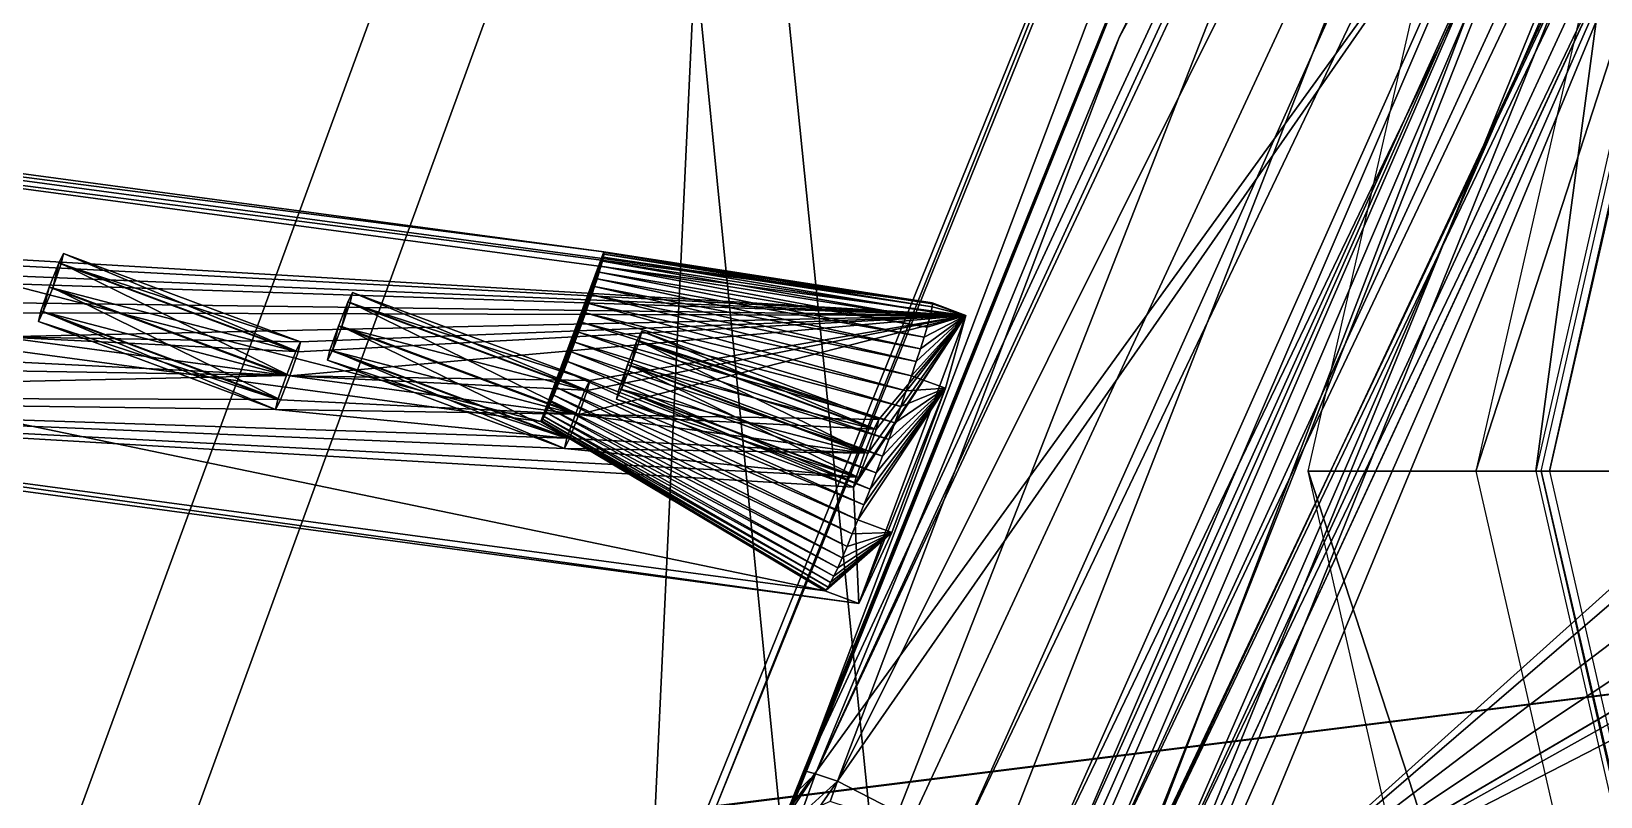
# Model space of a CAD drawing. Header units: millimetres. Extents: x -228 to 228, y -204 to 237.
# Drawn here: x -189.45 to -146.07, y -9 to 12.16 of the extents above; entities that cross this region are included whole.
import ezdxf

# ---------------------------------------------------------------- set-up
doc = ezdxf.new("R2010")
doc.units = ezdxf.units.MM
doc.header["$LTSCALE"] = 127.314815
for name, color, linetype in [('1230', 7, 'CONTINUOUS'), ('1397', 7, 'CONTINUOUS'), ('1398', 7, 'CONTINUOUS'), ('1437', 7, 'CONTINUOUS'), ('15', 7, 'CONTINUOUS'), ('1785', 7, 'CONTINUOUS'), ('1786', 7, 'CONTINUOUS'), ('1787', 7, 'CONTINUOUS'), ('1788', 7, 'CONTINUOUS'), ('1789', 7, 'CONTINUOUS'), ('18', 7, 'CONTINUOUS'), ('25', 7, 'CONTINUOUS'), ('331', 7, 'CONTINUOUS'), ('332', 7, 'CONTINUOUS'), ('360', 7, 'CONTINUOUS'), ('378', 7, 'CONTINUOUS'), ('436', 7, 'CONTINUOUS'), ('45', 7, 'CONTINUOUS'), ('52', 7, 'CONTINUOUS'), ('55', 7, 'CONTINUOUS'), ('6630', 7, 'CONTINUOUS'), ('6631', 7, 'CONTINUOUS'), ('6722', 7, 'CONTINUOUS'), ('6979', 7, 'CONTINUOUS'), ('6980', 7, 'CONTINUOUS'), ('6981', 7, 'CONTINUOUS'), ('6982', 7, 'CONTINUOUS'), ('6983', 7, 'CONTINUOUS'), ('6984', 7, 'CONTINUOUS'), ('6985', 7, 'CONTINUOUS'), ('6986', 7, 'CONTINUOUS'), ('6987', 7, 'CONTINUOUS'), ('6988', 7, 'CONTINUOUS'), ('6989', 7, 'CONTINUOUS'), ('6990', 7, 'CONTINUOUS'), ('6991', 7, 'CONTINUOUS'), ('7001', 7, 'CONTINUOUS'), ('7003', 7, 'CONTINUOUS'), ('7004', 7, 'CONTINUOUS'), ('7006', 7, 'CONTINUOUS')]:
    doc.layers.add(name, color=color, linetype=linetype)

msp = doc.modelspace()

# ---------------------------------------------------------------- linework, layer by layer
at = {"layer": '1230', "color": 5, "linetype": 'Continuous'}
for points in [[(-159.452, -12.478, 1025.142), (-146.627, 19.996, 1026.722), (-120.549, 69.599, 1026.788), (-159.452, -12.478, 1025.142)], [(-159.452, -12.478, 1025.142), (-120.549, 69.599, 1026.788), (-158.696, -12.728, 1024.603), (-159.452, -12.478, 1025.142)], [(-120.549, 69.599, 1026.788), (-119.461, 68.971, 1026.509), (-158.696, -12.728, 1024.603), (-120.549, 69.599, 1026.788)], [(-119.461, 68.971, 1026.509), (-144.801, 19.216, 1025.732), (-158.696, -12.728, 1024.603), (-119.461, 68.971, 1026.509)], [(-144.801, 19.216, 1025.732), (-157.798, -13.048, 1024.474), (-158.696, -12.728, 1024.603), (-144.801, 19.216, 1025.732)]]:
    msp.add_3dface(points, dxfattribs=at)
at = {"layer": '1397', "color": 5, "linetype": 'Continuous'}
for points in [[(-168.078, -8.29, 1027.757), (-160.292, 12.33, 1028.608), (-129.505, 74.77, 1029.13), (-168.078, -8.29, 1027.757)], [(-168.078, -8.29, 1027.757), (-129.505, 74.77, 1029.13), (-167.777, -8.367, 1027.135), (-168.078, -8.29, 1027.757)], [(-129.505, 74.77, 1029.13), (-128.922, 74.433, 1028.874), (-167.777, -8.367, 1027.135), (-129.505, 74.77, 1029.13)], [(-128.922, 74.433, 1028.874), (-159.38, 11.995, 1027.713), (-167.777, -8.367, 1027.135), (-128.922, 74.433, 1028.874)], [(-159.38, 11.995, 1027.713), (-167.169, -8.569, 1026.864), (-167.777, -8.367, 1027.135), (-159.38, 11.995, 1027.713)]]:
    msp.add_3dface(points, dxfattribs=at)
at = {"layer": '1398', "color": 5, "linetype": 'Continuous'}
for points in [[(-168.474, -9.419, 1027.704), (-168.278, -8.86, 1027.73), (-167.777, -8.367, 1027.135), (-168.474, -9.419, 1027.704)], [(-168.474, -9.419, 1027.704), (-167.777, -8.367, 1027.135), (-168.174, -9.495, 1027.083), (-168.474, -9.419, 1027.704)], [(-168.278, -8.86, 1027.73), (-168.078, -8.29, 1027.757), (-167.777, -8.367, 1027.135), (-168.278, -8.86, 1027.73)], [(-167.777, -8.367, 1027.135), (-167.169, -8.569, 1026.864), (-168.174, -9.495, 1027.083), (-167.777, -8.367, 1027.135)], [(-167.169, -8.569, 1026.864), (-167.37, -9.137, 1026.838), (-168.174, -9.495, 1027.083), (-167.169, -8.569, 1026.864)]]:
    msp.add_3dface(points, dxfattribs=at)
at = {"layer": '1437', "color": 5, "linetype": 'Continuous'}
for points in [[(-144.763, 20.147, 1029.44), (-158.102, -12.583, 1028.011), (-143.28, 19.492, 1028.89), (-144.763, 20.147, 1029.44)], [(-143.28, 19.492, 1028.89), (-158.102, -12.583, 1028.011), (-157.451, -12.811, 1027.672), (-143.28, 19.492, 1028.89)], [(-156.732, -13.077, 1027.604), (-143.28, 19.492, 1028.89), (-157.451, -12.811, 1027.672), (-156.732, -13.077, 1027.604)]]:
    msp.add_3dface(points, dxfattribs=at)
at = {"layer": '15', "color": 5, "linetype": 'Continuous'}
for points in [[(-170.748, -9.285, 1031.221), (-96.5, 0, 1037.893), (-153.046, 34.485, 1032.773), (-170.748, -9.285, 1031.221)], [(-96.5, 0, 1037.893), (-93.212, 24.976, 1037.893), (-153.046, 34.485, 1032.773), (-96.5, 0, 1037.893)], [(-170.748, -9.285, 1031.221), (-93.212, -24.976, 1037.893), (-96.5, 0, 1037.893), (-170.748, -9.285, 1031.221)]]:
    msp.add_3dface(points, dxfattribs=at)
at = {"layer": '1785', "color": 2, "linetype": 'Continuous'}
for points in [[(-149.517, 0, 26), (-129.289, 62.262, 26), (-134.711, 64.871, 26), (-149.517, 0, 26)], [(-143.5, 0, 26), (-129.289, 62.262, 26), (-149.517, 0, 26), (-143.5, 0, 26)], [(-143.5, 0, 26), (-149.517, 0, 26), (-134.711, -64.871, 26), (-143.5, 0, 26)]]:
    msp.add_3dface(points, dxfattribs=at)
at = {"layer": '1786', "color": 2, "linetype": 'Continuous'}
for points in [[(-154.156, 0, 25.156), (-138.889, 66.886, 25.156), (-147.855, 0, 18.855), (-154.156, 0, 25.156)], [(-147.855, 0, 18.855), (-138.889, 66.886, 25.156), (-133.212, 64.152, 18.855), (-147.855, 0, 18.855)]]:
    msp.add_3dface(points, dxfattribs=at)
at = {"layer": '1787', "color": 2, "linetype": 'Continuous'}
for points in [[(-138.889, -66.886, 25.156), (-154.156, 0, 25.156), (-133.212, -64.152, 18.855), (-138.889, -66.886, 25.156)], [(-154.156, 0, 25.156), (-147.855, 0, 18.855), (-133.212, -64.152, 18.855), (-154.156, 0, 25.156)]]:
    msp.add_3dface(points, dxfattribs=at)
at = {"layer": '1788', "color": 2, "linetype": 'Continuous'}
for points in [[(-147.478, 0, 14.121), (-147.709, 0, 18.527), (-133.081, 64.089, 18.527), (-147.478, 0, 14.121)], [(-147.478, 0, 14.121), (-133.081, 64.089, 18.527), (-132.873, 63.988, 14.121), (-147.478, 0, 14.121)]]:
    msp.add_3dface(points, dxfattribs=at)
at = {"layer": '1789', "color": 2, "linetype": 'Continuous'}
for points in [[(-147.709, 0, 18.527), (-147.478, 0, 14.121), (-132.873, -63.988, 14.121), (-147.709, 0, 18.527)], [(-133.081, -64.089, 18.527), (-147.709, 0, 18.527), (-132.873, -63.988, 14.121), (-133.081, -64.089, 18.527)]]:
    msp.add_3dface(points, dxfattribs=at)
at = {"layer": '18', "color": 5, "linetype": 'Continuous'}
for points in [[(-96.5, 0, 1035.889), (-170.52, -9.273, 1029.234), (-152.865, 34.39, 1030.783), (-96.5, 0, 1035.889)], [(-93.212, 24.976, 1035.889), (-96.5, 0, 1035.889), (-152.865, 34.39, 1030.783), (-93.212, 24.976, 1035.889)], [(-96.5, 0, 1035.889), (-93.212, -24.976, 1035.889), (-170.52, -9.273, 1029.234), (-96.5, 0, 1035.889)]]:
    msp.add_3dface(points, dxfattribs=at)
at = {"layer": '25', "color": 5, "linetype": 'Continuous'}
for points in [[(-170.748, -9.285, 1031.221), (-153.046, 34.485, 1032.773), (-170.52, -9.273, 1029.234), (-170.748, -9.285, 1031.221)], [(-170.52, -9.273, 1029.234), (-153.046, 34.485, 1032.773), (-152.865, 34.39, 1030.783), (-170.52, -9.273, 1029.234)]]:
    msp.add_3dface(points, dxfattribs=at)
at = {"layer": '331', "color": 5, "linetype": 'Continuous'}
for points in [[(-128.922, 74.433, 1028.874), (-126.476, 73.021, 1028.903), (-159.38, 11.995, 1027.713), (-128.922, 74.433, 1028.874)], [(-159.38, 11.995, 1027.713), (-126.476, 73.021, 1028.903), (-167.169, -8.569, 1026.864), (-159.38, 11.995, 1027.713)], [(-167.169, -8.569, 1026.864), (-126.476, 73.021, 1028.903), (-163.823, -10.296, 1026.662), (-167.169, -8.569, 1026.864)], [(-126.476, 73.021, 1028.903), (-124.565, 71.918, 1028.934), (-163.823, -10.296, 1026.662), (-126.476, 73.021, 1028.903)], [(-163.823, -10.296, 1026.662), (-124.565, 71.918, 1028.934), (-161.642, -11.401, 1026.38), (-163.823, -10.296, 1026.662)], [(-124.565, 71.918, 1028.934), (-122.24, 70.575, 1028.707), (-161.642, -11.401, 1026.38), (-124.565, 71.918, 1028.934)], [(-161.642, -11.401, 1026.38), (-122.24, 70.575, 1028.707), (-160.305, -12.063, 1025.877), (-161.642, -11.401, 1026.38)], [(-122.24, 70.575, 1028.707), (-121.292, 70.028, 1027.748), (-160.305, -12.063, 1025.877), (-122.24, 70.575, 1028.707)], [(-160.305, -12.063, 1025.877), (-121.292, 70.028, 1027.748), (-146.627, 19.996, 1026.722), (-160.305, -12.063, 1025.877)], [(-159.452, -12.478, 1025.142), (-160.305, -12.063, 1025.877), (-146.627, 19.996, 1026.722), (-159.452, -12.478, 1025.142)]]:
    msp.add_3dface(points, dxfattribs=at)
at = {"layer": '332', "color": 5, "linetype": 'Continuous'}
msp.add_3dface([(-167.169, -8.569, 1026.864), (-163.823, -10.296, 1026.662), (-167.37, -9.137, 1026.838), (-167.169, -8.569, 1026.864)], dxfattribs=at)
at = {"layer": '360', "color": 5, "linetype": 'Continuous'}
for points in [[(-147.435, 18.692, 1030.461), (-159.266, -12.211, 1028.73), (-120.796, 69.742, 1031.257), (-147.435, 18.692, 1030.461)], [(-120.796, 69.742, 1031.257), (-159.266, -12.211, 1028.73), (-120.194, 69.394, 1030.83), (-120.796, 69.742, 1031.257)], [(-159.266, -12.211, 1028.73), (-158.102, -12.583, 1028.011), (-120.194, 69.394, 1030.83), (-159.266, -12.211, 1028.73)], [(-120.194, 69.394, 1030.83), (-158.102, -12.583, 1028.011), (-144.763, 20.147, 1029.44), (-120.194, 69.394, 1030.83)], [(-160.634, -11.718, 1029.225), (-159.266, -12.211, 1028.73), (-147.435, 18.692, 1030.461), (-160.634, -11.718, 1029.225)]]:
    msp.add_3dface(points, dxfattribs=at)
at = {"layer": '378', "color": 5, "linetype": 'Continuous'}
for points in [[(-156.732, -13.077, 1027.604), (-133.127, 8.141, 1029.938), (-143.28, 19.492, 1028.89), (-156.732, -13.077, 1027.604)], [(-135.065, 5.569, 1029.776), (-133.127, 8.141, 1029.938), (-156.732, -13.077, 1027.604), (-135.065, 5.569, 1029.776)], [(-136.223, 2.52, 1029.678), (-135.065, 5.569, 1029.776), (-156.732, -13.077, 1027.604), (-136.223, 2.52, 1029.678)], [(-135.846, 0.836, 1029.715), (-136.223, 2.52, 1029.678), (-156.732, -13.077, 1027.604), (-135.846, 0.836, 1029.715)], [(-134.298, 0.071, 1029.855), (-135.846, 0.836, 1029.715), (-156.732, -13.077, 1027.604), (-134.298, 0.071, 1029.855)], [(-135.833, -0.819, 1029.716), (-134.298, 0.071, 1029.855), (-156.732, -13.077, 1027.604), (-135.833, -0.819, 1029.716)], [(-136.218, -1.611, 1029.68), (-135.833, -0.819, 1029.716), (-156.732, -13.077, 1027.604), (-136.218, -1.611, 1029.68)], [(-136.223, -2.52, 1029.678), (-136.218, -1.611, 1029.68), (-156.732, -13.077, 1027.604), (-136.223, -2.52, 1029.678)], [(-133.154, -8.114, 1029.936), (-136.223, -2.52, 1029.678), (-156.732, -13.077, 1027.604), (-133.154, -8.114, 1029.936)], [(-130.581, -10.058, 1030.152), (-133.154, -8.114, 1029.936), (-156.732, -13.077, 1027.604), (-130.581, -10.058, 1030.152)]]:
    msp.add_3dface(points, dxfattribs=at)
at = {"layer": '436', "color": 5, "linetype": 'Continuous'}
for points in [[(-148.026, 18.961, 1030.543), (-161.102, -11.533, 1029.261), (-147.435, 18.692, 1030.461), (-148.026, 18.961, 1030.543)], [(-147.435, 18.692, 1030.461), (-161.102, -11.533, 1029.261), (-160.867, -11.627, 1029.265), (-147.435, 18.692, 1030.461)], [(-160.634, -11.718, 1029.225), (-147.435, 18.692, 1030.461), (-160.867, -11.627, 1029.265), (-160.634, -11.718, 1029.225)]]:
    msp.add_3dface(points, dxfattribs=at)
at = {"layer": '45', "color": 5, "linetype": 'Continuous'}
for points in [[(-144.801, 19.216, 1025.732), (-132.228, -7.286, 1027.011), (-157.798, -13.048, 1024.474), (-144.801, 19.216, 1025.732)], [(-132.228, -7.286, 1027.011), (-127.433, -10.007, 1027.414), (-157.798, -13.048, 1024.474), (-132.228, -7.286, 1027.011)]]:
    msp.add_3dface(points, dxfattribs=at)
at = {"layer": '52', "color": 5, "linetype": 'Continuous'}
for points in [[(-168.56, -9.423, 1028.45), (-151.093, 33.866, 1029.97), (-168.517, -9.421, 1028.077), (-168.56, -9.423, 1028.45)], [(-151.093, 33.866, 1029.97), (-168.474, -9.419, 1027.704), (-168.517, -9.421, 1028.077), (-151.093, 33.866, 1029.97)], [(-168.474, -9.419, 1027.704), (-151.093, 33.866, 1029.97), (-168.278, -8.86, 1027.73), (-168.474, -9.419, 1027.704)], [(-151.093, 33.866, 1029.97), (-168.078, -8.29, 1027.757), (-168.278, -8.86, 1027.73), (-151.093, 33.866, 1029.97)], [(-168.078, -8.29, 1027.757), (-151.093, 33.866, 1029.97), (-160.292, 12.33, 1028.608), (-168.078, -8.29, 1027.757)]]:
    msp.add_3dface(points, dxfattribs=at)
at = {"layer": '55', "color": 5, "linetype": 'Continuous'}
for points in [[(-151.093, 33.866, 1029.97), (-168.56, -9.423, 1028.45), (-148.026, 18.961, 1030.543), (-151.093, 33.866, 1029.97)], [(-148.026, 18.961, 1030.543), (-168.56, -9.423, 1028.45), (-169.356, -11.724, 1028.343), (-148.026, 18.961, 1030.543)], [(-161.102, -11.533, 1029.261), (-148.026, 18.961, 1030.543), (-169.356, -11.724, 1028.343), (-161.102, -11.533, 1029.261)]]:
    msp.add_3dface(points, dxfattribs=at)
at = {"layer": '6630', "color": 6, "linetype": 'Continuous'}
for points in [[(-192.955, -22.575, 553.043), (-172.881, 32.169, 553.042), (-208.254, -3.377, 115.659), (-192.955, -22.575, 553.043)], [(-208.254, -3.377, 115.659), (-172.881, 32.169, 553.042), (-200.294, 21.058, 99.884), (-208.254, -3.377, 115.659)], [(-172.881, 32.169, 553.042), (-192.955, -22.575, 553.043), (-168.107, -16.104, 1024.198), (-172.881, 32.169, 553.042)], [(-150.105, 29.785, 1025.993), (-172.881, 32.169, 553.042), (-168.107, -16.104, 1024.198), (-150.105, 29.785, 1025.993)]]:
    msp.add_3dface(points, dxfattribs=at)
at = {"layer": '6631', "color": 6, "linetype": 'Continuous'}
for points in [[(-170.333, 30.504, 553.04), (-190.338, -24.345, 553.042), (-197.735, 19.35, 99.988), (-170.333, 30.504, 553.04)], [(-173.259, -31.753, 954.205), (-190.338, -24.345, 553.042), (-170.333, 30.504, 553.04), (-173.259, -31.753, 954.205)], [(-173.259, -31.753, 954.205), (-170.333, 30.504, 553.04), (-165.452, -17.637, 1024.198), (-173.259, -31.753, 954.205)], [(-165.452, -17.637, 1024.198), (-170.333, 30.504, 553.04), (-147.493, 28.273, 1025.993), (-165.452, -17.637, 1024.198)]]:
    msp.add_3dface(points, dxfattribs=at)
at = {"layer": '6722', "color": 6, "linetype": 'Continuous'}
for points in [[(-150.105, 29.785, 1025.993), (-168.107, -16.104, 1024.198), (-147.493, 28.273, 1025.993), (-150.105, 29.785, 1025.993)], [(-168.107, -16.104, 1024.198), (-165.452, -17.637, 1024.198), (-147.493, 28.273, 1025.993), (-168.107, -16.104, 1024.198)]]:
    msp.add_3dface(points, dxfattribs=at)
at = {"layer": '6979', "color": 191, "linetype": 'Continuous', "true_color": 0xba45ff}
for points in [[(-163.616, 4.308, 1019.578), (-205.98, 6.804, 143.549), (-206.125, 10.022, 116.396), (-163.616, 4.308, 1019.578)], [(-206.049, 6.525, 144.258), (-205.98, 6.804, 143.549), (-163.616, 4.308, 1019.578), (-206.049, 6.525, 144.258)], [(-197.989, 5.73, 313.338), (-206.049, 6.525, 144.258), (-163.616, 4.308, 1019.578), (-197.989, 5.73, 313.338)], [(-198.058, 5.451, 314.047), (-197.989, 5.73, 313.338), (-163.616, 4.308, 1019.578), (-198.058, 5.451, 314.047)], [(-163.616, 4.308, 1019.578), (-189.998, 4.655, 483.126), (-198.058, 5.451, 314.047), (-163.616, 4.308, 1019.578)], [(-190.299, 3.712, 484.136), (-190.066, 4.376, 483.836), (-163.616, 4.308, 1019.578), (-190.299, 3.712, 484.136)], [(-190.066, 4.376, 483.836), (-189.998, 4.655, 483.126), (-163.616, 4.308, 1019.578), (-190.066, 4.376, 483.836)], [(-182.006, 3.581, 652.915), (-190.299, 3.712, 484.136), (-163.616, 4.308, 1019.578), (-182.006, 3.581, 652.915)], [(-174.015, 2.507, 822.704), (-182.307, 2.638, 653.924), (-163.616, 4.308, 1019.578), (-174.015, 2.507, 822.704)], [(-182.307, 2.638, 653.924), (-182.075, 3.302, 653.624), (-163.616, 4.308, 1019.578), (-182.307, 2.638, 653.924)], [(-182.075, 3.302, 653.624), (-182.006, 3.581, 652.915), (-163.616, 4.308, 1019.578), (-182.075, 3.302, 653.624)], [(-166.024, 1.433, 992.492), (-174.316, 1.564, 823.713), (-163.616, 4.308, 1019.578), (-166.024, 1.433, 992.492)], [(-174.316, 1.564, 823.713), (-174.084, 2.228, 823.413), (-163.616, 4.308, 1019.578), (-174.316, 1.564, 823.713)], [(-174.084, 2.228, 823.413), (-174.015, 2.507, 822.704), (-163.616, 4.308, 1019.578), (-174.084, 2.228, 823.413)], [(-166.72, -0.442, 992.513), (-166.585, -0.172, 993.216), (-163.616, 4.308, 1019.578), (-166.72, -0.442, 992.513)], [(-166.72, -0.442, 992.513), (-163.616, 4.308, 1019.578), (-166.575, -3.66, 1019.667), (-166.72, -0.442, 992.513)], [(-166.585, -0.172, 993.216), (-166.325, 0.489, 993.502), (-163.616, 4.308, 1019.578), (-166.585, -0.172, 993.216)], [(-166.575, -3.66, 1019.667), (-163.616, 4.308, 1019.578), (-164.183, 2.293, 1023.276), (-166.575, -3.66, 1019.667)], [(-166.325, 0.489, 993.502), (-166.093, 1.154, 993.202), (-163.616, 4.308, 1019.578), (-166.325, 0.489, 993.502)], [(-166.093, 1.154, 993.202), (-166.024, 1.433, 992.492), (-163.616, 4.308, 1019.578), (-166.093, 1.154, 993.202)], [(-190.299, 3.712, 484.136), (-182.402, 2.65, 651.926), (-190.559, 3.051, 483.85), (-190.299, 3.712, 484.136)], [(-182.142, 3.311, 652.212), (-182.402, 2.65, 651.926), (-190.299, 3.712, 484.136), (-182.142, 3.311, 652.212)], [(-182.006, 3.581, 652.915), (-182.142, 3.311, 652.212), (-190.299, 3.712, 484.136), (-182.006, 3.581, 652.915)], [(-190.559, 3.051, 483.85), (-182.402, 2.65, 651.926), (-190.694, 2.781, 483.147), (-190.559, 3.051, 483.85)], [(-190.694, 2.781, 483.147), (-182.402, 2.65, 651.926), (-209.084, 2.054, 116.484), (-190.694, 2.781, 483.147)], [(-182.402, 2.65, 651.926), (-182.634, 1.986, 652.226), (-209.084, 2.054, 116.484), (-182.402, 2.65, 651.926)], [(-182.307, 2.638, 653.924), (-174.41, 1.576, 821.715), (-182.567, 1.977, 653.639), (-182.307, 2.638, 653.924)], [(-174.15, 2.237, 822), (-174.41, 1.576, 821.715), (-182.307, 2.638, 653.924), (-174.15, 2.237, 822)], [(-174.015, 2.507, 822.704), (-174.15, 2.237, 822), (-182.307, 2.638, 653.924), (-174.015, 2.507, 822.704)], [(-165.662, -1.691, 1023.321), (-166.575, -3.66, 1019.667), (-164.183, 2.293, 1023.276), (-165.662, -1.691, 1023.321)], [(-166.651, -0.163, 991.804), (-166.72, -0.442, 992.513), (-209.084, 2.054, 116.484), (-166.651, -0.163, 991.804)], [(-209.084, 2.054, 116.484), (-166.72, -0.442, 992.513), (-166.575, -3.66, 1019.667), (-209.084, 2.054, 116.484)], [(-174.711, 0.632, 822.724), (-166.651, -0.163, 991.804), (-209.084, 2.054, 116.484), (-174.711, 0.632, 822.724)], [(-174.643, 0.911, 822.015), (-174.711, 0.632, 822.724), (-209.084, 2.054, 116.484), (-174.643, 0.911, 822.015)], [(-209.084, 2.054, 116.484), (-182.703, 1.707, 652.936), (-174.643, 0.911, 822.015), (-209.084, 2.054, 116.484)], [(-182.634, 1.986, 652.226), (-182.703, 1.707, 652.936), (-209.084, 2.054, 116.484), (-182.634, 1.986, 652.226)], [(-182.567, 1.977, 653.639), (-174.41, 1.576, 821.715), (-182.703, 1.707, 652.936), (-182.567, 1.977, 653.639)], [(-174.41, 1.576, 821.715), (-174.643, 0.911, 822.015), (-182.703, 1.707, 652.936), (-174.41, 1.576, 821.715)], [(-174.316, 1.564, 823.713), (-166.419, 0.502, 991.504), (-174.576, 0.903, 823.428), (-174.316, 1.564, 823.713)], [(-166.159, 1.163, 991.789), (-166.419, 0.502, 991.504), (-174.316, 1.564, 823.713), (-166.159, 1.163, 991.789)], [(-166.024, 1.433, 992.492), (-166.159, 1.163, 991.789), (-174.316, 1.564, 823.713), (-166.024, 1.433, 992.492)], [(-174.576, 0.903, 823.428), (-166.419, 0.502, 991.504), (-174.711, 0.632, 822.724), (-174.576, 0.903, 823.428)], [(-166.419, 0.502, 991.504), (-166.651, -0.163, 991.804), (-174.711, 0.632, 822.724), (-166.419, 0.502, 991.504)]]:
    msp.add_3dface(points, dxfattribs=at)
at = {"layer": '6980', "color": 191, "linetype": 'Continuous', "true_color": 0xba45ff}
for points in [[(-209.084, 2.054, 116.484), (-166.575, -3.66, 1019.667), (-210.02, 2.402, 116.531), (-209.084, 2.054, 116.484)], [(-166.575, -3.66, 1019.667), (-167.511, -3.312, 1019.713), (-210.02, 2.402, 116.531), (-166.575, -3.66, 1019.667)]]:
    msp.add_3dface(points, dxfattribs=at)
at = {"layer": '6981', "color": 191, "linetype": 'Continuous', "true_color": 0xba45ff}
for points in [[(-217.052, 6.982, 125.65), (-175.365, 1.379, 1011.352), (-215.311, 11.669, 125.598), (-217.052, 6.982, 125.65)], [(-215.311, 11.669, 125.598), (-175.365, 1.379, 1011.352), (-173.625, 6.066, 1011.3), (-215.311, 11.669, 125.598)], [(-173.625, 6.066, 1011.3), (-175.365, 1.379, 1011.352), (-175.346, 1.393, 1011.642), (-173.625, 6.066, 1011.3)], [(-173.617, 6.048, 1011.59), (-173.625, 6.066, 1011.3), (-175.346, 1.393, 1011.642), (-173.617, 6.048, 1011.59)], [(-175.315, 1.439, 1011.927), (-173.617, 6.048, 1011.59), (-175.346, 1.393, 1011.642), (-175.315, 1.439, 1011.927)], [(-173.621, 5.999, 1011.877), (-173.617, 6.048, 1011.59), (-175.315, 1.439, 1011.927), (-173.621, 5.999, 1011.877)], [(-175.273, 1.515, 1012.205), (-173.621, 5.999, 1011.877), (-175.315, 1.439, 1011.927), (-175.273, 1.515, 1012.205)], [(-173.637, 5.919, 1012.156), (-173.621, 5.999, 1011.877), (-175.273, 1.515, 1012.205), (-173.637, 5.919, 1012.156)], [(-175.22, 1.621, 1012.47), (-173.637, 5.919, 1012.156), (-175.273, 1.515, 1012.205), (-175.22, 1.621, 1012.47)], [(-173.665, 5.81, 1012.423), (-173.637, 5.919, 1012.156), (-175.22, 1.621, 1012.47), (-173.665, 5.81, 1012.423)], [(-175.158, 1.756, 1012.72), (-173.665, 5.81, 1012.423), (-175.22, 1.621, 1012.47), (-175.158, 1.756, 1012.72)], [(-173.703, 5.672, 1012.676), (-173.665, 5.81, 1012.423), (-175.158, 1.756, 1012.72), (-173.703, 5.672, 1012.676)], [(-175.086, 1.917, 1012.951), (-173.703, 5.672, 1012.676), (-175.158, 1.756, 1012.72), (-175.086, 1.917, 1012.951)], [(-173.753, 5.508, 1012.911), (-173.703, 5.672, 1012.676), (-175.086, 1.917, 1012.951), (-173.753, 5.508, 1012.911)], [(-175.007, 2.103, 1013.16), (-173.753, 5.508, 1012.911), (-175.086, 1.917, 1012.951), (-175.007, 2.103, 1013.16)], [(-173.812, 5.319, 1013.125), (-173.753, 5.508, 1012.911), (-175.007, 2.103, 1013.16), (-173.812, 5.319, 1013.125)], [(-174.921, 2.31, 1013.345), (-173.812, 5.319, 1013.125), (-175.007, 2.103, 1013.16), (-174.921, 2.31, 1013.345)], [(-173.881, 5.109, 1013.314), (-173.812, 5.319, 1013.125), (-174.921, 2.31, 1013.345), (-173.881, 5.109, 1013.314)], [(-174.828, 2.537, 1013.502), (-173.881, 5.109, 1013.314), (-174.921, 2.31, 1013.345), (-174.828, 2.537, 1013.502)], [(-173.958, 4.88, 1013.476), (-173.881, 5.109, 1013.314), (-174.828, 2.537, 1013.502), (-173.958, 4.88, 1013.476)], [(-174.732, 2.78, 1013.629), (-173.958, 4.88, 1013.476), (-174.828, 2.537, 1013.502), (-174.732, 2.78, 1013.629)], [(-174.043, 4.636, 1013.609), (-173.958, 4.88, 1013.476), (-174.732, 2.78, 1013.629), (-174.043, 4.636, 1013.609)], [(-174.632, 3.035, 1013.726), (-174.043, 4.636, 1013.609), (-174.732, 2.78, 1013.629), (-174.632, 3.035, 1013.726)], [(-174.133, 4.379, 1013.711), (-174.043, 4.636, 1013.609), (-174.632, 3.035, 1013.726), (-174.133, 4.379, 1013.711)], [(-174.531, 3.3, 1013.79), (-174.133, 4.379, 1013.711), (-174.632, 3.035, 1013.726), (-174.531, 3.3, 1013.79)], [(-174.228, 4.114, 1013.781), (-174.133, 4.379, 1013.711), (-174.531, 3.3, 1013.79), (-174.228, 4.114, 1013.781)], [(-174.428, 3.57, 1013.821), (-174.228, 4.114, 1013.781), (-174.531, 3.3, 1013.79), (-174.428, 3.57, 1013.821)], [(-174.327, 3.843, 1013.818), (-174.228, 4.114, 1013.781), (-174.428, 3.57, 1013.821), (-174.327, 3.843, 1013.818)]]:
    msp.add_3dface(points, dxfattribs=at)
at = {"layer": '6982', "color": 191, "linetype": 'Continuous', "true_color": 0xba45ff}
for points in [[(-164.552, 4.656, 1019.624), (-206.125, 10.022, 116.396), (-207.061, 10.37, 116.442), (-164.552, 4.656, 1019.624)], [(-163.616, 4.308, 1019.578), (-206.125, 10.022, 116.396), (-164.552, 4.656, 1019.624), (-163.616, 4.308, 1019.578)]]:
    msp.add_3dface(points, dxfattribs=at)
at = {"layer": '6983', "color": 191, "linetype": 'Continuous', "true_color": 0xba45ff}
for points in [[(-172.713, 3.601, 992.113), (-172.879, 2.927, 993.825), (-172.973, 2.94, 991.828), (-172.713, 3.601, 992.113)], [(-172.646, 3.592, 993.525), (-172.879, 2.927, 993.825), (-172.713, 3.601, 992.113), (-172.646, 3.592, 993.525)], [(-172.578, 3.871, 992.816), (-172.646, 3.592, 993.525), (-172.713, 3.601, 992.113), (-172.578, 3.871, 992.816)], [(-173.205, 2.275, 992.128), (-172.973, 2.94, 991.828), (-173.139, 2.266, 993.54), (-173.205, 2.275, 992.128)], [(-172.973, 2.94, 991.828), (-172.879, 2.927, 993.825), (-173.139, 2.266, 993.54), (-172.973, 2.94, 991.828)], [(-173.274, 1.996, 992.837), (-173.205, 2.275, 992.128), (-173.139, 2.266, 993.54), (-173.274, 1.996, 992.837)]]:
    msp.add_3dface(points, dxfattribs=at)
at = {"layer": '6984', "color": 191, "linetype": 'Continuous', "true_color": 0xba45ff}
for points in [[(-166.419, 0.502, 991.504), (-172.973, 2.94, 991.828), (-173.205, 2.275, 992.128), (-166.419, 0.502, 991.504)], [(-172.879, 2.927, 993.825), (-166.585, -0.172, 993.216), (-173.139, 2.266, 993.54), (-172.879, 2.927, 993.825)], [(-166.325, 0.489, 993.502), (-166.585, -0.172, 993.216), (-172.879, 2.927, 993.825), (-166.325, 0.489, 993.502)], [(-166.651, -0.163, 991.804), (-173.205, 2.275, 992.128), (-173.274, 1.996, 992.837), (-166.651, -0.163, 991.804)], [(-166.72, -0.442, 992.513), (-173.274, 1.996, 992.837), (-173.139, 2.266, 993.54), (-166.72, -0.442, 992.513)], [(-166.651, -0.163, 991.804), (-166.419, 0.502, 991.504), (-173.205, 2.275, 992.128), (-166.651, -0.163, 991.804)], [(-166.585, -0.172, 993.216), (-166.72, -0.442, 992.513), (-173.139, 2.266, 993.54), (-166.585, -0.172, 993.216)], [(-166.72, -0.442, 992.513), (-166.651, -0.163, 991.804), (-173.274, 1.996, 992.837), (-166.72, -0.442, 992.513)]]:
    msp.add_3dface(points, dxfattribs=at)
at = {"layer": '6985', "color": 191, "linetype": 'Continuous', "true_color": 0xba45ff}
for points in [[(-166.159, 1.163, 991.789), (-172.713, 3.601, 992.113), (-172.973, 2.94, 991.828), (-166.159, 1.163, 991.789)], [(-166.325, 0.489, 993.502), (-172.879, 2.927, 993.825), (-172.646, 3.592, 993.525), (-166.325, 0.489, 993.502)], [(-166.024, 1.433, 992.492), (-172.578, 3.871, 992.816), (-172.713, 3.601, 992.113), (-166.024, 1.433, 992.492)], [(-166.159, 1.163, 991.789), (-166.024, 1.433, 992.492), (-172.713, 3.601, 992.113), (-166.159, 1.163, 991.789)], [(-166.093, 1.154, 993.202), (-172.646, 3.592, 993.525), (-172.578, 3.871, 992.816), (-166.093, 1.154, 993.202)], [(-166.093, 1.154, 993.202), (-166.325, 0.489, 993.502), (-172.646, 3.592, 993.525), (-166.093, 1.154, 993.202)], [(-166.024, 1.433, 992.492), (-166.093, 1.154, 993.202), (-172.578, 3.871, 992.816), (-166.024, 1.433, 992.492)], [(-166.419, 0.502, 991.504), (-166.159, 1.163, 991.789), (-172.973, 2.94, 991.828), (-166.419, 0.502, 991.504)]]:
    msp.add_3dface(points, dxfattribs=at)
at = {"layer": '6986', "color": 191, "linetype": 'Continuous', "true_color": 0xba45ff}
for points in [[(-180.569, 4.945, 823.027), (-180.638, 4.666, 823.737), (-180.704, 4.675, 822.324), (-180.569, 4.945, 823.027)], [(-180.704, 4.675, 822.324), (-180.87, 4.001, 824.037), (-180.964, 4.014, 822.039), (-180.704, 4.675, 822.324)], [(-180.638, 4.666, 823.737), (-180.87, 4.001, 824.037), (-180.704, 4.675, 822.324), (-180.638, 4.666, 823.737)], [(-181.197, 3.349, 822.339), (-180.964, 4.014, 822.039), (-181.13, 3.34, 823.752), (-181.197, 3.349, 822.339)], [(-180.964, 4.014, 822.039), (-180.87, 4.001, 824.037), (-181.13, 3.34, 823.752), (-180.964, 4.014, 822.039)], [(-181.265, 3.07, 823.048), (-181.197, 3.349, 822.339), (-181.13, 3.34, 823.752), (-181.265, 3.07, 823.048)]]:
    msp.add_3dface(points, dxfattribs=at)
at = {"layer": '6987', "color": 191, "linetype": 'Continuous', "true_color": 0xba45ff}
for points in [[(-174.41, 1.576, 821.715), (-180.964, 4.014, 822.039), (-181.197, 3.349, 822.339), (-174.41, 1.576, 821.715)], [(-180.87, 4.001, 824.037), (-174.576, 0.903, 823.428), (-181.13, 3.34, 823.752), (-180.87, 4.001, 824.037)], [(-174.316, 1.564, 823.713), (-174.576, 0.903, 823.428), (-180.87, 4.001, 824.037), (-174.316, 1.564, 823.713)], [(-174.643, 0.911, 822.015), (-181.197, 3.349, 822.339), (-181.265, 3.07, 823.048), (-174.643, 0.911, 822.015)], [(-174.711, 0.632, 822.724), (-181.265, 3.07, 823.048), (-181.13, 3.34, 823.752), (-174.711, 0.632, 822.724)], [(-174.711, 0.632, 822.724), (-174.643, 0.911, 822.015), (-181.265, 3.07, 823.048), (-174.711, 0.632, 822.724)], [(-174.643, 0.911, 822.015), (-174.41, 1.576, 821.715), (-181.197, 3.349, 822.339), (-174.643, 0.911, 822.015)], [(-174.576, 0.903, 823.428), (-174.711, 0.632, 822.724), (-181.13, 3.34, 823.752), (-174.576, 0.903, 823.428)]]:
    msp.add_3dface(points, dxfattribs=at)
at = {"layer": '6988', "color": 191, "linetype": 'Continuous', "true_color": 0xba45ff}
for points in [[(-174.015, 2.507, 822.704), (-180.569, 4.945, 823.027), (-180.704, 4.675, 822.324), (-174.015, 2.507, 822.704)], [(-174.084, 2.228, 823.413), (-180.638, 4.666, 823.737), (-180.569, 4.945, 823.027), (-174.084, 2.228, 823.413)], [(-174.015, 2.507, 822.704), (-174.084, 2.228, 823.413), (-180.569, 4.945, 823.027), (-174.015, 2.507, 822.704)], [(-174.15, 2.237, 822), (-180.704, 4.675, 822.324), (-180.964, 4.014, 822.039), (-174.15, 2.237, 822)], [(-174.316, 1.564, 823.713), (-180.87, 4.001, 824.037), (-180.638, 4.666, 823.737), (-174.316, 1.564, 823.713)], [(-174.15, 2.237, 822), (-174.015, 2.507, 822.704), (-180.704, 4.675, 822.324), (-174.15, 2.237, 822)], [(-174.084, 2.228, 823.413), (-174.316, 1.564, 823.713), (-180.638, 4.666, 823.737), (-174.084, 2.228, 823.413)], [(-174.41, 1.576, 821.715), (-174.15, 2.237, 822), (-180.964, 4.014, 822.039), (-174.41, 1.576, 821.715)]]:
    msp.add_3dface(points, dxfattribs=at)
at = {"layer": '6989', "color": 191, "linetype": 'Continuous', "true_color": 0xba45ff}
for points in [[(-188.695, 5.749, 652.536), (-188.861, 5.075, 654.248), (-188.955, 5.088, 652.25), (-188.695, 5.749, 652.536)], [(-188.629, 5.74, 653.948), (-188.861, 5.075, 654.248), (-188.695, 5.749, 652.536), (-188.629, 5.74, 653.948)], [(-188.56, 6.019, 653.239), (-188.629, 5.74, 653.948), (-188.695, 5.749, 652.536), (-188.56, 6.019, 653.239)], [(-189.188, 4.423, 652.55), (-188.955, 5.088, 652.25), (-189.121, 4.414, 653.963), (-189.188, 4.423, 652.55)], [(-188.955, 5.088, 652.25), (-188.861, 5.075, 654.248), (-189.121, 4.414, 653.963), (-188.955, 5.088, 652.25)], [(-189.256, 4.144, 653.26), (-189.188, 4.423, 652.55), (-189.121, 4.414, 653.963), (-189.256, 4.144, 653.26)]]:
    msp.add_3dface(points, dxfattribs=at)
at = {"layer": '6990', "color": 191, "linetype": 'Continuous', "true_color": 0xba45ff}
for points in [[(-182.402, 2.65, 651.926), (-188.955, 5.088, 652.25), (-189.188, 4.423, 652.55), (-182.402, 2.65, 651.926)], [(-188.861, 5.075, 654.248), (-182.567, 1.977, 653.639), (-189.121, 4.414, 653.963), (-188.861, 5.075, 654.248)], [(-182.307, 2.638, 653.924), (-182.567, 1.977, 653.639), (-188.861, 5.075, 654.248), (-182.307, 2.638, 653.924)], [(-182.634, 1.986, 652.226), (-189.188, 4.423, 652.55), (-189.256, 4.144, 653.26), (-182.634, 1.986, 652.226)], [(-182.703, 1.707, 652.936), (-189.256, 4.144, 653.26), (-189.121, 4.414, 653.963), (-182.703, 1.707, 652.936)], [(-182.634, 1.986, 652.226), (-182.402, 2.65, 651.926), (-189.188, 4.423, 652.55), (-182.634, 1.986, 652.226)], [(-182.567, 1.977, 653.639), (-182.703, 1.707, 652.936), (-189.121, 4.414, 653.963), (-182.567, 1.977, 653.639)], [(-182.703, 1.707, 652.936), (-182.634, 1.986, 652.226), (-189.256, 4.144, 653.26), (-182.703, 1.707, 652.936)]]:
    msp.add_3dface(points, dxfattribs=at)
at = {"layer": '6991', "color": 191, "linetype": 'Continuous', "true_color": 0xba45ff}
for points in [[(-182.142, 3.311, 652.212), (-188.695, 5.749, 652.536), (-188.955, 5.088, 652.25), (-182.142, 3.311, 652.212)], [(-182.307, 2.638, 653.924), (-188.861, 5.075, 654.248), (-188.629, 5.74, 653.948), (-182.307, 2.638, 653.924)], [(-182.006, 3.581, 652.915), (-188.56, 6.019, 653.239), (-188.695, 5.749, 652.536), (-182.006, 3.581, 652.915)], [(-182.142, 3.311, 652.212), (-182.006, 3.581, 652.915), (-188.695, 5.749, 652.536), (-182.142, 3.311, 652.212)], [(-182.075, 3.302, 653.624), (-188.629, 5.74, 653.948), (-188.56, 6.019, 653.239), (-182.075, 3.302, 653.624)], [(-182.075, 3.302, 653.624), (-182.307, 2.638, 653.924), (-188.629, 5.74, 653.948), (-182.075, 3.302, 653.624)], [(-182.006, 3.581, 652.915), (-182.075, 3.302, 653.624), (-188.56, 6.019, 653.239), (-182.006, 3.581, 652.915)], [(-182.402, 2.65, 651.926), (-182.142, 3.311, 652.212), (-188.955, 5.088, 652.25), (-182.402, 2.65, 651.926)]]:
    msp.add_3dface(points, dxfattribs=at)
at = {"layer": '7001', "color": 191, "linetype": 'Continuous', "true_color": 0xba45ff}
for points in [[(-164.62, 4.22, 1021.534), (-163.616, 4.308, 1019.578), (-164.573, 4.407, 1021.079), (-164.62, 4.22, 1021.534)], [(-164.573, 4.407, 1021.079), (-163.616, 4.308, 1019.578), (-164.546, 4.543, 1020.604), (-164.573, 4.407, 1021.079)], [(-163.616, 4.308, 1019.578), (-164.552, 4.656, 1019.624), (-164.539, 4.626, 1020.117), (-163.616, 4.308, 1019.578)], [(-164.546, 4.543, 1020.604), (-163.616, 4.308, 1019.578), (-164.539, 4.626, 1020.117), (-164.546, 4.543, 1020.604)], [(-164.183, 2.293, 1023.276), (-163.616, 4.308, 1019.578), (-165.119, 2.641, 1023.323), (-164.183, 2.293, 1023.276)], [(-165.119, 2.641, 1023.323), (-163.616, 4.308, 1019.578), (-164.988, 3.03, 1023.047), (-165.119, 2.641, 1023.323)], [(-164.988, 3.03, 1023.047), (-163.616, 4.308, 1019.578), (-164.871, 3.387, 1022.726), (-164.988, 3.03, 1023.047)], [(-164.871, 3.387, 1022.726), (-163.616, 4.308, 1019.578), (-164.77, 3.707, 1022.363), (-164.871, 3.387, 1022.726)], [(-164.77, 3.707, 1022.363), (-163.616, 4.308, 1019.578), (-164.686, 3.986, 1021.964), (-164.77, 3.707, 1022.363)], [(-164.686, 3.986, 1021.964), (-163.616, 4.308, 1019.578), (-164.62, 4.22, 1021.534), (-164.686, 3.986, 1021.964)], [(-165.262, 2.226, 1023.549), (-164.183, 2.293, 1023.276), (-165.119, 2.641, 1023.323), (-165.262, 2.226, 1023.549)], [(-165.662, -1.691, 1023.321), (-164.183, 2.293, 1023.276), (-166.599, -1.343, 1023.367), (-165.662, -1.691, 1023.321)], [(-166.599, -1.343, 1023.367), (-164.183, 2.293, 1023.276), (-166.434, -0.93, 1023.584), (-166.599, -1.343, 1023.367)], [(-166.434, -0.93, 1023.584), (-164.183, 2.293, 1023.276), (-166.265, -0.496, 1023.748), (-166.434, -0.93, 1023.584)], [(-166.265, -0.496, 1023.748), (-164.183, 2.293, 1023.276), (-166.092, -0.046, 1023.857), (-166.265, -0.496, 1023.748)], [(-166.092, -0.046, 1023.857), (-164.183, 2.293, 1023.276), (-165.918, 0.414, 1023.909), (-166.092, -0.046, 1023.857)], [(-165.918, 0.414, 1023.909), (-164.183, 2.293, 1023.276), (-165.746, 0.877, 1023.904), (-165.918, 0.414, 1023.909)], [(-165.746, 0.877, 1023.904), (-164.183, 2.293, 1023.276), (-165.578, 1.338, 1023.841), (-165.746, 0.877, 1023.904)], [(-165.578, 1.338, 1023.841), (-164.183, 2.293, 1023.276), (-165.416, 1.789, 1023.722), (-165.578, 1.338, 1023.841)], [(-165.416, 1.789, 1023.722), (-164.183, 2.293, 1023.276), (-165.262, 2.226, 1023.549), (-165.416, 1.789, 1023.722)], [(-166.575, -3.66, 1019.667), (-165.662, -1.691, 1023.321), (-167.511, -3.312, 1019.713), (-166.575, -3.66, 1019.667)], [(-167.511, -3.312, 1019.713), (-165.662, -1.691, 1023.321), (-167.478, -3.288, 1020.205), (-167.511, -3.312, 1019.713)], [(-167.478, -3.288, 1020.205), (-165.662, -1.691, 1023.321), (-167.425, -3.21, 1020.691), (-167.478, -3.288, 1020.205)], [(-167.425, -3.21, 1020.691), (-165.662, -1.691, 1023.321), (-167.354, -3.08, 1021.162), (-167.425, -3.21, 1020.691)], [(-167.354, -3.08, 1021.162), (-165.662, -1.691, 1023.321), (-167.264, -2.9, 1021.613), (-167.354, -3.08, 1021.162)], [(-167.264, -2.9, 1021.613), (-165.662, -1.691, 1023.321), (-167.158, -2.671, 1022.038), (-167.264, -2.9, 1021.613)], [(-167.158, -2.671, 1022.038), (-165.662, -1.691, 1023.321), (-167.037, -2.397, 1022.431), (-167.158, -2.671, 1022.038)], [(-167.037, -2.397, 1022.431), (-165.662, -1.691, 1023.321), (-166.902, -2.081, 1022.787), (-167.037, -2.397, 1022.431)], [(-166.902, -2.081, 1022.787), (-165.662, -1.691, 1023.321), (-166.755, -1.728, 1023.1), (-166.902, -2.081, 1022.787)], [(-166.755, -1.728, 1023.1), (-165.662, -1.691, 1023.321), (-166.599, -1.343, 1023.367), (-166.755, -1.728, 1023.1)]]:
    msp.add_3dface(points, dxfattribs=at)
at = {"layer": '7003', "color": 191, "linetype": 'Continuous', "true_color": 0xba45ff}
for points in [[(-210.02, 2.402, 116.531), (-167.511, -3.312, 1019.713), (-217.052, 6.982, 125.65), (-210.02, 2.402, 116.531)], [(-167.511, -3.312, 1019.713), (-175.365, 1.379, 1011.352), (-217.052, 6.982, 125.65), (-167.511, -3.312, 1019.713)]]:
    msp.add_3dface(points, dxfattribs=at)
at = {"layer": '7004', "color": 191, "linetype": 'Continuous', "true_color": 0xba45ff}
for points in [[(-215.311, 11.669, 125.598), (-173.625, 6.066, 1011.3), (-207.061, 10.37, 116.442), (-215.311, 11.669, 125.598)], [(-173.625, 6.066, 1011.3), (-164.552, 4.656, 1019.624), (-207.061, 10.37, 116.442), (-173.625, 6.066, 1011.3)]]:
    msp.add_3dface(points, dxfattribs=at)
at = {"layer": '7006', "color": 191, "linetype": 'Continuous', "true_color": 0xba45ff}
for points in [[(-173.703, 5.672, 1012.676), (-173.753, 5.508, 1012.911), (-164.686, 3.986, 1021.964), (-173.703, 5.672, 1012.676)], [(-173.665, 5.81, 1012.423), (-173.703, 5.672, 1012.676), (-164.62, 4.22, 1021.534), (-173.665, 5.81, 1012.423)], [(-173.703, 5.672, 1012.676), (-164.686, 3.986, 1021.964), (-164.62, 4.22, 1021.534), (-173.703, 5.672, 1012.676)], [(-173.637, 5.919, 1012.156), (-173.665, 5.81, 1012.423), (-164.573, 4.407, 1021.079), (-173.637, 5.919, 1012.156)], [(-173.665, 5.81, 1012.423), (-164.62, 4.22, 1021.534), (-164.573, 4.407, 1021.079), (-173.665, 5.81, 1012.423)], [(-173.621, 5.999, 1011.877), (-173.637, 5.919, 1012.156), (-164.546, 4.543, 1020.604), (-173.621, 5.999, 1011.877)], [(-173.637, 5.919, 1012.156), (-164.573, 4.407, 1021.079), (-164.546, 4.543, 1020.604), (-173.637, 5.919, 1012.156)], [(-173.625, 6.066, 1011.3), (-173.617, 6.048, 1011.59), (-164.552, 4.656, 1019.624), (-173.625, 6.066, 1011.3)], [(-173.617, 6.048, 1011.59), (-173.621, 5.999, 1011.877), (-164.539, 4.626, 1020.117), (-173.617, 6.048, 1011.59)], [(-173.621, 5.999, 1011.877), (-164.546, 4.543, 1020.604), (-164.539, 4.626, 1020.117), (-173.621, 5.999, 1011.877)], [(-164.552, 4.656, 1019.624), (-173.617, 6.048, 1011.59), (-164.539, 4.626, 1020.117), (-164.552, 4.656, 1019.624)], [(-173.812, 5.319, 1013.125), (-173.881, 5.109, 1013.314), (-164.871, 3.387, 1022.726), (-173.812, 5.319, 1013.125)], [(-173.753, 5.508, 1012.911), (-173.812, 5.319, 1013.125), (-164.77, 3.707, 1022.363), (-173.753, 5.508, 1012.911)], [(-173.812, 5.319, 1013.125), (-164.871, 3.387, 1022.726), (-164.77, 3.707, 1022.363), (-173.812, 5.319, 1013.125)], [(-173.753, 5.508, 1012.911), (-164.77, 3.707, 1022.363), (-164.686, 3.986, 1021.964), (-173.753, 5.508, 1012.911)], [(-173.958, 4.88, 1013.476), (-174.043, 4.636, 1013.609), (-165.119, 2.641, 1023.323), (-173.958, 4.88, 1013.476)], [(-173.881, 5.109, 1013.314), (-173.958, 4.88, 1013.476), (-164.988, 3.03, 1023.047), (-173.881, 5.109, 1013.314)], [(-173.958, 4.88, 1013.476), (-165.119, 2.641, 1023.323), (-164.988, 3.03, 1023.047), (-173.958, 4.88, 1013.476)], [(-173.881, 5.109, 1013.314), (-164.988, 3.03, 1023.047), (-164.871, 3.387, 1022.726), (-173.881, 5.109, 1013.314)], [(-174.133, 4.379, 1013.711), (-174.228, 4.114, 1013.781), (-165.416, 1.789, 1023.722), (-174.133, 4.379, 1013.711)], [(-174.043, 4.636, 1013.609), (-174.133, 4.379, 1013.711), (-165.262, 2.226, 1023.549), (-174.043, 4.636, 1013.609)], [(-174.133, 4.379, 1013.711), (-165.416, 1.789, 1023.722), (-165.262, 2.226, 1023.549), (-174.133, 4.379, 1013.711)], [(-174.043, 4.636, 1013.609), (-165.262, 2.226, 1023.549), (-165.119, 2.641, 1023.323), (-174.043, 4.636, 1013.609)], [(-174.228, 4.114, 1013.781), (-174.327, 3.843, 1013.818), (-165.578, 1.338, 1023.841), (-174.228, 4.114, 1013.781)], [(-174.228, 4.114, 1013.781), (-165.578, 1.338, 1023.841), (-165.416, 1.789, 1023.722), (-174.228, 4.114, 1013.781)], [(-174.428, 3.57, 1013.821), (-174.531, 3.3, 1013.79), (-165.918, 0.414, 1023.909), (-174.428, 3.57, 1013.821)], [(-174.327, 3.843, 1013.818), (-174.428, 3.57, 1013.821), (-165.746, 0.877, 1023.904), (-174.327, 3.843, 1013.818)], [(-174.428, 3.57, 1013.821), (-165.918, 0.414, 1023.909), (-165.746, 0.877, 1023.904), (-174.428, 3.57, 1013.821)], [(-174.327, 3.843, 1013.818), (-165.746, 0.877, 1023.904), (-165.578, 1.338, 1023.841), (-174.327, 3.843, 1013.818)], [(-174.531, 3.3, 1013.79), (-174.632, 3.035, 1013.726), (-166.092, -0.046, 1023.857), (-174.531, 3.3, 1013.79)], [(-174.531, 3.3, 1013.79), (-166.092, -0.046, 1023.857), (-165.918, 0.414, 1023.909), (-174.531, 3.3, 1013.79)], [(-174.732, 2.78, 1013.629), (-174.828, 2.537, 1013.502), (-166.434, -0.93, 1023.584), (-174.732, 2.78, 1013.629)], [(-174.632, 3.035, 1013.726), (-174.732, 2.78, 1013.629), (-166.265, -0.496, 1023.748), (-174.632, 3.035, 1013.726)], [(-174.732, 2.78, 1013.629), (-166.434, -0.93, 1023.584), (-166.265, -0.496, 1023.748), (-174.732, 2.78, 1013.629)], [(-174.632, 3.035, 1013.726), (-166.265, -0.496, 1023.748), (-166.092, -0.046, 1023.857), (-174.632, 3.035, 1013.726)], [(-174.921, 2.31, 1013.345), (-175.007, 2.103, 1013.16), (-166.755, -1.728, 1023.1), (-174.921, 2.31, 1013.345)], [(-174.828, 2.537, 1013.502), (-174.921, 2.31, 1013.345), (-166.599, -1.343, 1023.367), (-174.828, 2.537, 1013.502)], [(-174.921, 2.31, 1013.345), (-166.755, -1.728, 1023.1), (-166.599, -1.343, 1023.367), (-174.921, 2.31, 1013.345)], [(-174.828, 2.537, 1013.502), (-166.599, -1.343, 1023.367), (-166.434, -0.93, 1023.584), (-174.828, 2.537, 1013.502)], [(-175.158, 1.756, 1012.72), (-175.22, 1.621, 1012.47), (-167.158, -2.671, 1022.038), (-175.158, 1.756, 1012.72)], [(-175.086, 1.917, 1012.951), (-175.158, 1.756, 1012.72), (-167.037, -2.397, 1022.431), (-175.086, 1.917, 1012.951)], [(-175.158, 1.756, 1012.72), (-167.158, -2.671, 1022.038), (-167.037, -2.397, 1022.431), (-175.158, 1.756, 1012.72)], [(-175.007, 2.103, 1013.16), (-175.086, 1.917, 1012.951), (-166.902, -2.081, 1022.787), (-175.007, 2.103, 1013.16)], [(-175.086, 1.917, 1012.951), (-167.037, -2.397, 1022.431), (-166.902, -2.081, 1022.787), (-175.086, 1.917, 1012.951)], [(-175.007, 2.103, 1013.16), (-166.902, -2.081, 1022.787), (-166.755, -1.728, 1023.1), (-175.007, 2.103, 1013.16)], [(-175.346, 1.393, 1011.642), (-175.365, 1.379, 1011.352), (-167.478, -3.288, 1020.205), (-175.346, 1.393, 1011.642)], [(-175.365, 1.379, 1011.352), (-167.511, -3.312, 1019.713), (-167.478, -3.288, 1020.205), (-175.365, 1.379, 1011.352)], [(-175.315, 1.439, 1011.927), (-175.346, 1.393, 1011.642), (-167.425, -3.21, 1020.691), (-175.315, 1.439, 1011.927)], [(-175.346, 1.393, 1011.642), (-167.478, -3.288, 1020.205), (-167.425, -3.21, 1020.691), (-175.346, 1.393, 1011.642)], [(-175.273, 1.515, 1012.205), (-175.315, 1.439, 1011.927), (-167.354, -3.08, 1021.162), (-175.273, 1.515, 1012.205)], [(-175.315, 1.439, 1011.927), (-167.425, -3.21, 1020.691), (-167.354, -3.08, 1021.162), (-175.315, 1.439, 1011.927)], [(-175.22, 1.621, 1012.47), (-175.273, 1.515, 1012.205), (-167.264, -2.9, 1021.613), (-175.22, 1.621, 1012.47)], [(-175.273, 1.515, 1012.205), (-167.354, -3.08, 1021.162), (-167.264, -2.9, 1021.613), (-175.273, 1.515, 1012.205)], [(-175.22, 1.621, 1012.47), (-167.264, -2.9, 1021.613), (-167.158, -2.671, 1022.038), (-175.22, 1.621, 1012.47)]]:
    msp.add_3dface(points, dxfattribs=at)

doc.saveas('drawing.dxf')
